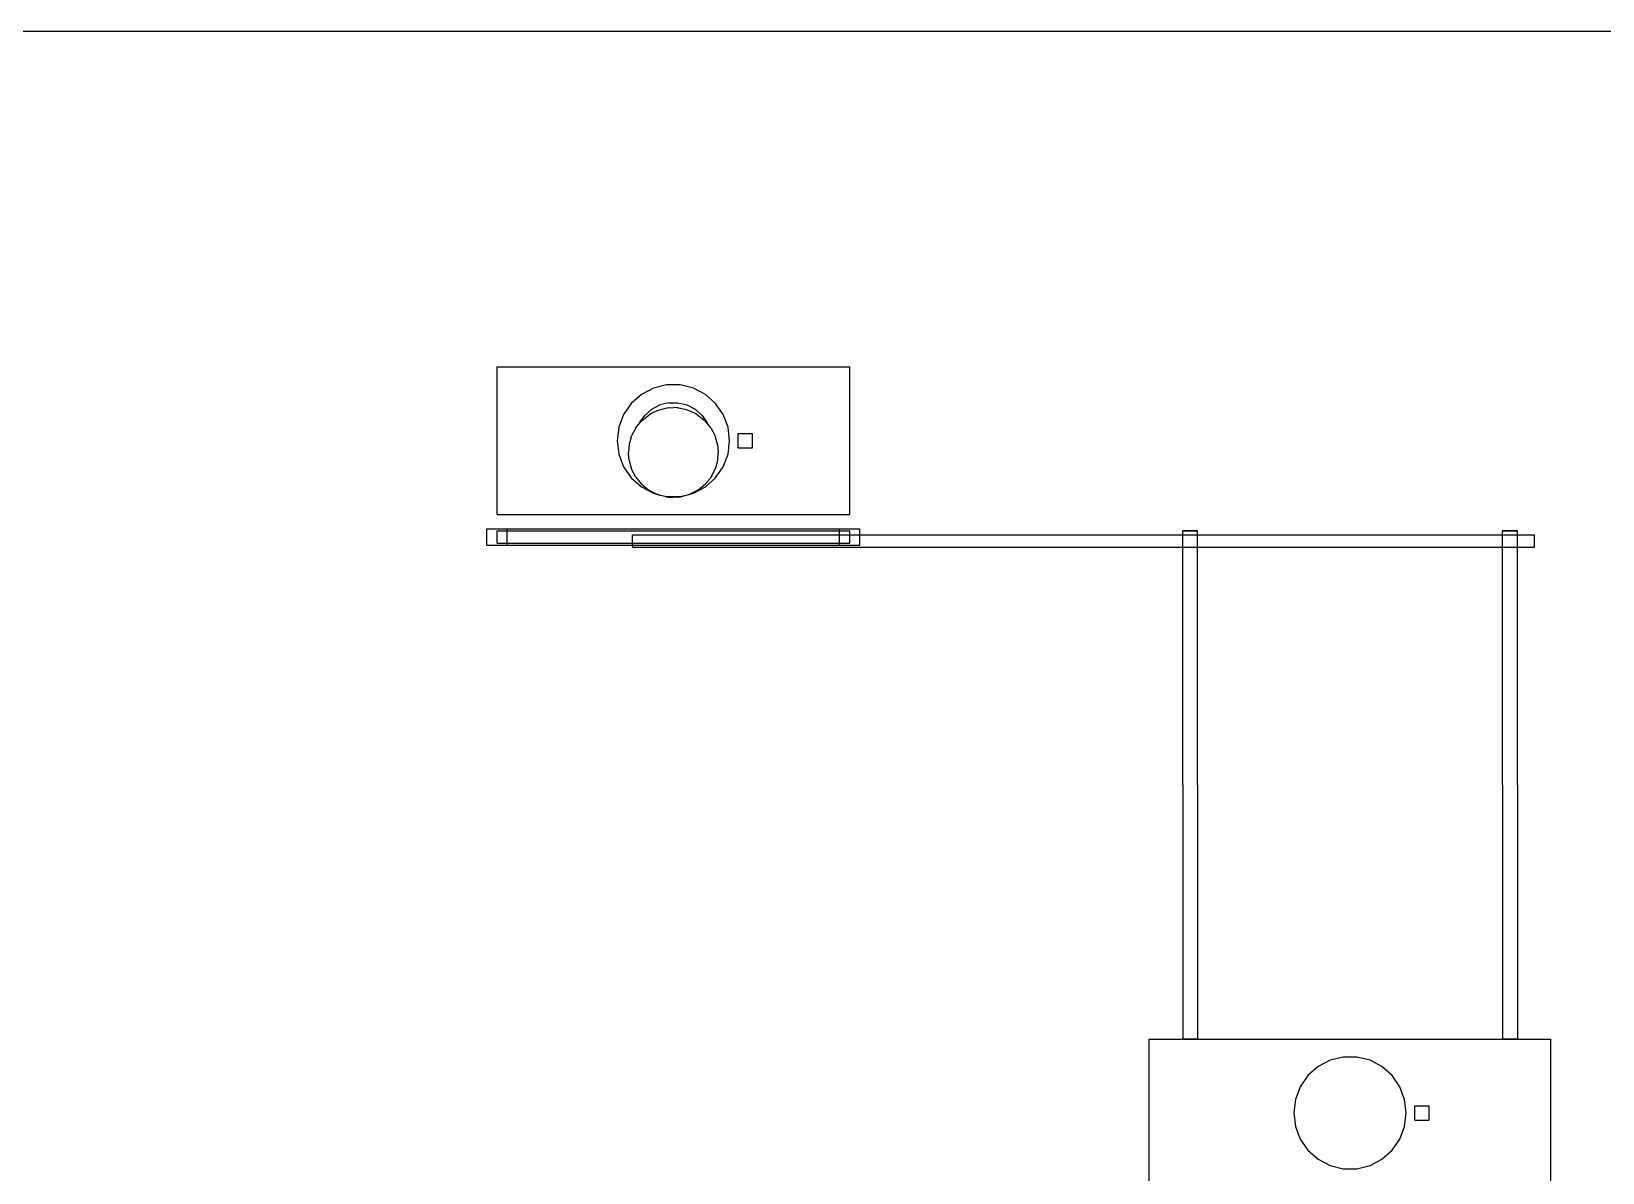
# Model space of a CAD drawing. Header units: millimetres. Extents: x -610 to 577, y -771 to 522.
# Drawn here: x -16.5 to 366.6, y 243.4 to 521.8 of the extents above; entities that cross this region are included whole.
import ezdxf

# ---------------------------------------------------------------- set-up
doc = ezdxf.new("R2010")
doc.units = ezdxf.units.MM
for name, color, linetype in [('BORDER', 7, 'Continuous'), ('HIDDEN', 8, 'Continuous'), ('VISIBLE', 7, 'Continuous')]:
    doc.layers.add(name, color=color, linetype=linetype)

msp = doc.modelspace()

# ---------------------------------------------------------------- linework, layer by layer
at = {"layer": 'BORDER'}
msp.add_lwpolyline([(-609.94, -771.14), (576.85, -771.14), (576.85, 521.85), (-609.94, 521.85)], close=True, dxfattribs=at)
at = {"layer": 'HIDDEN'}
for points in [[(97, 440), (183, 440)], [(97, 404), (97, 440)], [(183, 404), (183, 440)], [(155.77, 423.75), (159.27, 423.75)], [(155.77, 420.25), (155.77, 423.75)], [(159.27, 420.25), (159.27, 423.75)], [(155.77, 420.25), (159.27, 420.25)], [(135.89, 408.98), (138.35, 408.38)], [(138.35, 408.38), (141.65, 408.38)], [(141.65, 408.38), (144.11, 408.98)], [(97, 404), (183, 404)], [(94.5, 400.5), (185.5, 400.5)], [(94.5, 400.5), (185.5, 400.5)], [(94.5, 396.5), (94.5, 400.5)], [(94.5, 396.5), (94.5, 400.5)], [(94.5, 400.5), (185.5, 400.5)], [(94.5, 396.5), (94.5, 400.5)], [(94.5, 400.5), (99.5, 400.5)], [(94.5, 400.5), (99.5, 400.5)], [(94.5, 396.5), (94.5, 400.5)], [(94.5, 396.5), (94.5, 400.5)], [(97, 400), (183, 400)], [(97, 400), (183, 400)], [(97, 397), (97, 400)], [(97, 397), (97, 400)], [(99.5, 396.5), (99.5, 400.5)], [(99.5, 396.5), (99.5, 400.5)], [(130, 399), (185.5, 399)], [(130, 399), (350, 399)], [(130, 396), (130, 399)], [(130, 396.5), (130, 399)], [(180.5, 400.5), (185.5, 400.5)], [(180.5, 400.5), (185.5, 400.5)], [(180.5, 396.5), (180.5, 400.5)], [(180.5, 396.5), (180.5, 400.5)], [(183, 397), (183, 400)], [(183, 397), (183, 400)], [(185.5, 396.5), (185.5, 400.5)], [(185.5, 396.5), (185.5, 400.5)], [(185.5, 396.5), (185.5, 400.5)], [(185.5, 396.5), (185.5, 400.5)], [(185.5, 396.5), (185.5, 400.5)], [(264.2, 400), (264.21, 400)], [(264.21, 400), (264.2, 400)], [(264.21, 400), (264.2, 400)], [(264.2, 399), (267.8, 399)], [(264.21, 400), (264.32, 400)], [(264.32, 400), (264.21, 400)], [(264.32, 400), (264.21, 400)], [(264.32, 400), (264.52, 400)], [(264.52, 400), (264.32, 400)], [(264.52, 400), (264.32, 400)], [(264.52, 400), (264.81, 400)], [(264.81, 400), (264.52, 400)], [(264.81, 400), (264.52, 400)], [(264.81, 400), (265.16, 400)], [(265.16, 400), (264.81, 400)], [(265.16, 400), (264.81, 400)], [(265.16, 400), (265.57, 400)], [(265.57, 400), (265.16, 400)], [(265.57, 400), (265.16, 400)], [(265.57, 400), (266, 400)], [(266, 400), (265.57, 400)], [(266, 400), (265.57, 400)], [(266.43, 400), (266, 400)], [(266, 400), (266.43, 400)], [(266.43, 400), (266, 400)], [(266.84, 400), (266.43, 400)], [(266.43, 400), (266.84, 400)], [(266.84, 400), (266.43, 400)], [(267.19, 400), (266.84, 400)], [(266.84, 400), (267.19, 400)], [(267.19, 400), (266.84, 400)], [(267.48, 400), (267.19, 400)], [(267.19, 400), (267.48, 400)], [(267.48, 400), (267.19, 400)], [(267.68, 400), (267.48, 400)], [(267.48, 400), (267.68, 400)], [(267.68, 400), (267.48, 400)], [(267.79, 400), (267.68, 400)], [(267.68, 400), (267.79, 400)], [(267.79, 400), (267.68, 400)], [(267.8, 400), (267.79, 400)], [(267.79, 400), (267.8, 400)], [(267.8, 400), (267.79, 400)], [(342.2, 400), (342.21, 400)], [(342.21, 400), (342.2, 400)], [(342.21, 400), (342.2, 400)], [(342.2, 399), (345.8, 399)], [(342.21, 400), (342.32, 400)], [(342.32, 400), (342.21, 400)], [(342.32, 400), (342.21, 400)], [(342.32, 400), (342.52, 400)], [(342.52, 400), (342.32, 400)], [(342.52, 400), (342.32, 400)], [(342.52, 400), (342.81, 400)], [(342.81, 400), (342.52, 400)], [(342.81, 400), (342.52, 400)], [(342.81, 400), (343.16, 400)], [(343.16, 400), (342.81, 400)], [(343.16, 400), (342.81, 400)], [(343.16, 400), (343.57, 400)], [(343.57, 400), (343.16, 400)], [(343.57, 400), (343.16, 400)], [(343.57, 400), (344, 400)], [(344, 400), (343.57, 400)], [(344, 400), (343.57, 400)], [(344.43, 400), (344, 400)], [(344, 400), (344.43, 400)], [(344.43, 400), (344, 400)], [(344.84, 400), (344.43, 400)], [(344.43, 400), (344.84, 400)], [(344.84, 400), (344.43, 400)], [(345.19, 400), (344.84, 400)], [(344.84, 400), (345.19, 400)], [(345.19, 400), (344.84, 400)], [(345.48, 400), (345.19, 400)], [(345.19, 400), (345.48, 400)], [(345.48, 400), (345.19, 400)], [(345.68, 400), (345.48, 400)], [(345.48, 400), (345.68, 400)], [(345.68, 400), (345.48, 400)], [(345.79, 400), (345.68, 400)], [(345.68, 400), (345.79, 400)], [(345.79, 400), (345.68, 400)], [(345.8, 400), (345.79, 400)], [(345.79, 400), (345.8, 400)], [(345.8, 400), (345.79, 400)], [(350, 396), (350, 399)], [(94.5, 396.5), (185.5, 396.5)], [(94.5, 396.5), (185.5, 396.5)], [(94.5, 396.5), (185.5, 396.5)], [(94.5, 396.5), (99.5, 396.5)], [(94.5, 396.5), (99.5, 396.5)], [(97, 397), (183, 397)], [(97, 397), (183, 397)], [(130, 396), (350, 396)], [(180.5, 396.5), (185.5, 396.5)], [(180.5, 396.5), (185.5, 396.5)], [(264.2, 396), (267.8, 396)], [(342.2, 396), (345.8, 396)], [(256, 276), (354, 276)], [(256, 240), (256, 276)], [(264.2, 276), (264.21, 276)], [(264.21, 276), (264.2, 276)], [(264.2, 276), (264.21, 276)], [(264.21, 276), (264.2, 276)], [(264.21, 276), (264.32, 276)], [(264.32, 276), (264.21, 276)], [(264.21, 276), (264.32, 276)], [(264.32, 276), (264.21, 276)], [(264.32, 276), (264.52, 276)], [(264.52, 276), (264.32, 276)], [(264.32, 276), (264.52, 276)], [(264.52, 276), (264.32, 276)], [(264.52, 276), (264.81, 276)], [(264.81, 276), (264.52, 276)], [(264.52, 276), (264.81, 276)], [(264.81, 276), (264.52, 276)], [(264.81, 276), (265.16, 276)], [(265.16, 276), (264.81, 276)], [(264.81, 276), (265.16, 276)], [(265.16, 276), (264.81, 276)], [(265.16, 276), (265.57, 276)], [(265.57, 276), (265.16, 276)], [(265.16, 276), (265.57, 276)], [(265.57, 276), (265.16, 276)], [(265.57, 276), (266, 276)], [(266, 276), (265.57, 276)], [(265.57, 276), (266, 276)], [(266, 276), (265.57, 276)], [(266.43, 276), (266, 276)], [(266, 276), (266.43, 276)], [(266.43, 276), (266, 276)], [(266, 276), (266.43, 276)], [(266.84, 276), (266.43, 276)], [(266.43, 276), (266.84, 276)], [(266.84, 276), (266.43, 276)], [(266.43, 276), (266.84, 276)], [(267.19, 276), (266.84, 276)], [(266.84, 276), (267.19, 276)], [(267.19, 276), (266.84, 276)], [(266.84, 276), (267.19, 276)], [(267.48, 276), (267.19, 276)], [(267.19, 276), (267.48, 276)], [(267.48, 276), (267.19, 276)], [(267.19, 276), (267.48, 276)], [(267.68, 276), (267.48, 276)], [(267.48, 276), (267.68, 276)], [(267.68, 276), (267.48, 276)], [(267.48, 276), (267.68, 276)], [(267.79, 276), (267.68, 276)], [(267.68, 276), (267.79, 276)], [(267.79, 276), (267.68, 276)], [(267.68, 276), (267.79, 276)], [(267.8, 276), (267.79, 276)], [(267.79, 276), (267.8, 276)], [(267.8, 276), (267.79, 276)], [(267.79, 276), (267.8, 276)], [(342.2, 276), (342.21, 276)], [(342.21, 276), (342.2, 276)], [(342.2, 276), (342.21, 276)], [(342.21, 276), (342.2, 276)], [(342.21, 276), (342.32, 276)], [(342.32, 276), (342.21, 276)], [(342.21, 276), (342.32, 276)], [(342.32, 276), (342.21, 276)], [(342.32, 276), (342.52, 276)], [(342.52, 276), (342.32, 276)], [(342.32, 276), (342.52, 276)], [(342.52, 276), (342.32, 276)], [(342.52, 276), (342.81, 276)], [(342.81, 276), (342.52, 276)], [(342.52, 276), (342.81, 276)], [(342.81, 276), (342.52, 276)], [(342.81, 276), (343.16, 276)], [(343.16, 276), (342.81, 276)], [(342.81, 276), (343.16, 276)], [(343.16, 276), (342.81, 276)], [(343.16, 276), (343.57, 276)], [(343.57, 276), (343.16, 276)], [(343.16, 276), (343.57, 276)], [(343.57, 276), (343.16, 276)], [(343.57, 276), (344, 276)], [(344, 276), (343.57, 276)], [(343.57, 276), (344, 276)], [(344, 276), (343.57, 276)], [(344.43, 276), (344, 276)], [(344, 276), (344.43, 276)], [(344.43, 276), (344, 276)], [(344, 276), (344.43, 276)], [(344.84, 276), (344.43, 276)], [(344.43, 276), (344.84, 276)], [(344.84, 276), (344.43, 276)], [(344.43, 276), (344.84, 276)], [(345.19, 276), (344.84, 276)], [(344.84, 276), (345.19, 276)], [(345.19, 276), (344.84, 276)], [(344.84, 276), (345.19, 276)], [(345.48, 276), (345.19, 276)], [(345.19, 276), (345.48, 276)], [(345.48, 276), (345.19, 276)], [(345.19, 276), (345.48, 276)], [(345.68, 276), (345.48, 276)], [(345.48, 276), (345.68, 276)], [(345.68, 276), (345.48, 276)], [(345.48, 276), (345.68, 276)], [(345.79, 276), (345.68, 276)], [(345.68, 276), (345.79, 276)], [(345.79, 276), (345.68, 276)], [(345.68, 276), (345.79, 276)], [(345.8, 276), (345.79, 276)], [(345.79, 276), (345.8, 276)], [(345.8, 276), (345.79, 276)], [(345.79, 276), (345.8, 276)], [(354, 240), (354, 276)], [(297.21, 269.29), (294.73, 267.1)], [(300.13, 270.83), (297.21, 269.29)], [(303.35, 271.62), (300.13, 270.83)], [(306.65, 271.62), (303.35, 271.62)], [(309.87, 270.83), (306.65, 271.62)], [(312.79, 269.29), (309.87, 270.83)], [(315.27, 267.1), (312.79, 269.29)], [(292.85, 264.38), (291.68, 261.28)], [(294.73, 267.1), (292.85, 264.38)], [(317.15, 264.38), (315.27, 267.1)], [(318.32, 261.28), (317.15, 264.38)], [(291.68, 261.28), (291.28, 258)], [(318.72, 258), (318.32, 261.28)], [(291.28, 258), (291.68, 254.72)], [(318.32, 254.72), (318.72, 258)], [(320.77, 259.75), (324.27, 259.75)], [(320.77, 259.75), (324.27, 259.75)], [(320.77, 256.25), (320.77, 259.75)], [(320.77, 256.25), (320.77, 259.75)], [(324.27, 256.25), (324.27, 259.75)], [(324.27, 256.25), (324.27, 259.75)], [(291.68, 254.72), (292.85, 251.62)], [(317.15, 251.62), (318.32, 254.72)], [(320.77, 256.25), (324.27, 256.25)], [(320.77, 256.25), (324.27, 256.25)], [(292.85, 251.62), (294.73, 248.9)], [(315.27, 248.9), (317.15, 251.62)], [(294.73, 248.9), (297.21, 246.71)], [(297.21, 246.71), (300.13, 245.17)], [(309.87, 245.17), (312.79, 246.71)], [(312.79, 246.71), (315.27, 248.9)], [(300.13, 245.17), (303.35, 244.38)], [(303.35, 244.38), (306.65, 244.38)], [(306.65, 244.38), (309.87, 245.17)]]:
    msp.add_lwpolyline(points, dxfattribs=at)
at = {"layer": 'VISIBLE'}
for points in [[(97, 440), (183, 440)], [(97, 404), (97, 440)], [(183, 404), (183, 440)], [(132.21, 433.29), (129.73, 431.1)], [(135.13, 434.83), (132.21, 433.29)], [(138.35, 435.62), (135.13, 434.83)], [(141.65, 435.62), (138.35, 435.62)], [(144.87, 434.83), (141.65, 435.62)], [(147.79, 433.29), (144.87, 434.83)], [(150.27, 431.1), (147.79, 433.29)], [(129.73, 431.1), (127.85, 428.38)], [(133.02, 428.18), (134.71, 429.67)], [(135.97, 429.3), (134.44, 428.55)], [(134.71, 429.67), (136.7, 430.71)], [(138.37, 429.95), (135.97, 429.3)], [(138.88, 431.25), (136.7, 430.71)], [(138.55, 429.97), (138.37, 429.95)], [(139.17, 430.03), (138.55, 429.97)], [(138.88, 431.25), (141.12, 431.25)], [(139.17, 430.03), (140, 430.06)], [(140.98, 430.02), (140, 430.06)], [(140.98, 430.02), (141.19, 430)], [(141.12, 431.25), (143.3, 430.71)], [(141.19, 430), (141.32, 429.98)], [(141.32, 429.98), (143.11, 429.61)], [(143.11, 429.61), (144.03, 429.3)], [(143.3, 430.71), (145.29, 429.67)], [(144.03, 429.3), (145.56, 428.55)], [(145.29, 429.67), (146.98, 428.18)], [(152.15, 428.38), (150.27, 431.1)], [(126.68, 425.28), (126.28, 422)], [(127.85, 428.38), (126.68, 425.28)], [(130.84, 425.11), (132.26, 426.86)], [(131.67, 426.13), (131.75, 426.33)], [(131.75, 426.33), (133.02, 428.18)], [(132.26, 426.86), (134.44, 428.55)], [(145.56, 428.55), (147.74, 426.86)], [(146.98, 428.18), (148.25, 426.33)], [(147.93, 426.66), (147.74, 426.86)], [(149.16, 425.11), (147.93, 426.66)], [(148.25, 426.33), (148.31, 426.18)], [(153.32, 425.28), (152.15, 428.38)], [(153.72, 422), (153.32, 425.28)], [(126.28, 422), (126.68, 418.72)], [(129.72, 422.88), (129.24, 421.11)], [(129.72, 422.88), (129.82, 423.15)], [(130.84, 425.11), (129.82, 423.15)], [(149.16, 425.11), (150.18, 423.15)], [(150.28, 422.88), (150.18, 423.15)], [(150.76, 421.11), (150.28, 422.88)], [(153.32, 418.72), (153.72, 422)], [(155.77, 423.75), (159.27, 423.75)], [(155.77, 420.25), (155.77, 423.75)], [(159.27, 420.25), (159.27, 423.75)], [(126.68, 418.72), (127.85, 415.62)], [(129.24, 421.11), (129.06, 419.12)], [(129.06, 418.85), (129.06, 419.12)], [(129.24, 417.13), (129.06, 418.85)], [(150.76, 421.11), (150.94, 419.12)], [(150.82, 417.48), (150.94, 418.85)], [(150.94, 418.85), (150.94, 419.12)], [(152.15, 415.62), (153.32, 418.72)], [(155.77, 420.25), (159.27, 420.25)], [(127.85, 415.62), (129.73, 412.9)], [(129.24, 417.13), (129.82, 415.09)], [(130.84, 413.13), (129.82, 415.09)], [(149.37, 413.46), (150.05, 414.78)], [(150.05, 414.78), (150.18, 415.09)], [(150.69, 416.77), (150.18, 415.09)], [(150.27, 412.9), (152.15, 415.62)], [(150.76, 417.13), (150.69, 416.77)], [(150.82, 417.48), (150.76, 417.13)], [(129.73, 412.9), (132.21, 410.71)], [(130.84, 413.13), (132.26, 411.38)], [(132.21, 410.71), (135.13, 409.17)], [(132.58, 411.15), (132.26, 411.38)], [(132.58, 411.15), (134.01, 409.96)], [(134.01, 409.96), (135.97, 408.94)], [(145.99, 409.96), (144.03, 408.94)], [(144.87, 409.17), (147.79, 410.71)], [(145.99, 409.96), (147.45, 411.11)], [(147.45, 411.11), (147.74, 411.38)], [(148.93, 412.8), (147.74, 411.38)], [(147.79, 410.71), (150.27, 412.9)], [(149.16, 413.13), (148.93, 412.8)], [(149.37, 413.46), (149.16, 413.13)], [(135.13, 409.17), (135.89, 408.98)], [(136.48, 408.76), (135.97, 408.94)], [(136.48, 408.76), (136.88, 408.63)], [(138.01, 408.36), (136.88, 408.63)], [(138.13, 408.34), (138.01, 408.36)], [(138.13, 408.34), (138.75, 408.25)], [(138.75, 408.25), (139.02, 408.22)], [(139.02, 408.22), (140, 408.18)], [(140.98, 408.22), (140, 408.18)], [(140.98, 408.22), (141.15, 408.24)], [(141.15, 408.24), (141.84, 408.33)], [(141.84, 408.33), (141.99, 408.36)], [(141.99, 408.36), (144.03, 408.94)], [(144.11, 408.98), (144.87, 409.17)], [(97, 404), (183, 404)], [(94.5, 400.5), (185.5, 400.5)], [(94.5, 396.5), (94.5, 400.5)], [(185.5, 396.5), (185.5, 400.5)], [(185.5, 399), (264.2, 399)], [(264.2, 400), (264.21, 400)], [(264.2, 338), (264.2, 400)], [(264.21, 400), (264.32, 400)], [(264.32, 400), (264.52, 400)], [(264.52, 400), (264.81, 400)], [(264.81, 400), (265.16, 400)], [(265.16, 400), (265.57, 400)], [(265.57, 400), (266, 400)], [(266, 400), (266.43, 400)], [(266.43, 400), (266.84, 400)], [(266.84, 400), (267.19, 400)], [(267.19, 400), (267.48, 400)], [(267.48, 400), (267.68, 400)], [(267.68, 400), (267.79, 400)], [(267.79, 400), (267.8, 400)], [(267.8, 338), (267.8, 400)], [(267.8, 399), (342.2, 399)], [(342.2, 400), (342.21, 400)], [(342.2, 338), (342.2, 400)], [(342.21, 400), (342.32, 400)], [(342.32, 400), (342.52, 400)], [(342.52, 400), (342.81, 400)], [(342.81, 400), (343.16, 400)], [(343.16, 400), (343.57, 400)], [(343.57, 400), (344, 400)], [(344, 400), (344.43, 400)], [(344.43, 400), (344.84, 400)], [(344.84, 400), (345.19, 400)], [(345.19, 400), (345.48, 400)], [(345.48, 400), (345.68, 400)], [(345.68, 400), (345.79, 400)], [(345.79, 400), (345.8, 400)], [(345.8, 338), (345.8, 400)], [(345.8, 399), (350, 399)], [(350, 396), (350, 399)], [(94.5, 396.5), (185.5, 396.5)], [(130, 396), (130, 396.5)], [(130, 396), (264.2, 396)], [(267.8, 396), (342.2, 396)], [(345.8, 396), (350, 396)], [(264.2, 338), (264.2, 276)], [(267.8, 338), (267.8, 276)], [(342.2, 338), (342.2, 276)], [(345.8, 338), (345.8, 276)], [(256, 276), (354, 276)], [(256, 240), (256, 276)], [(354, 240), (354, 276)]]:
    msp.add_lwpolyline(points, dxfattribs=at)

doc.saveas('drawing.dxf')
